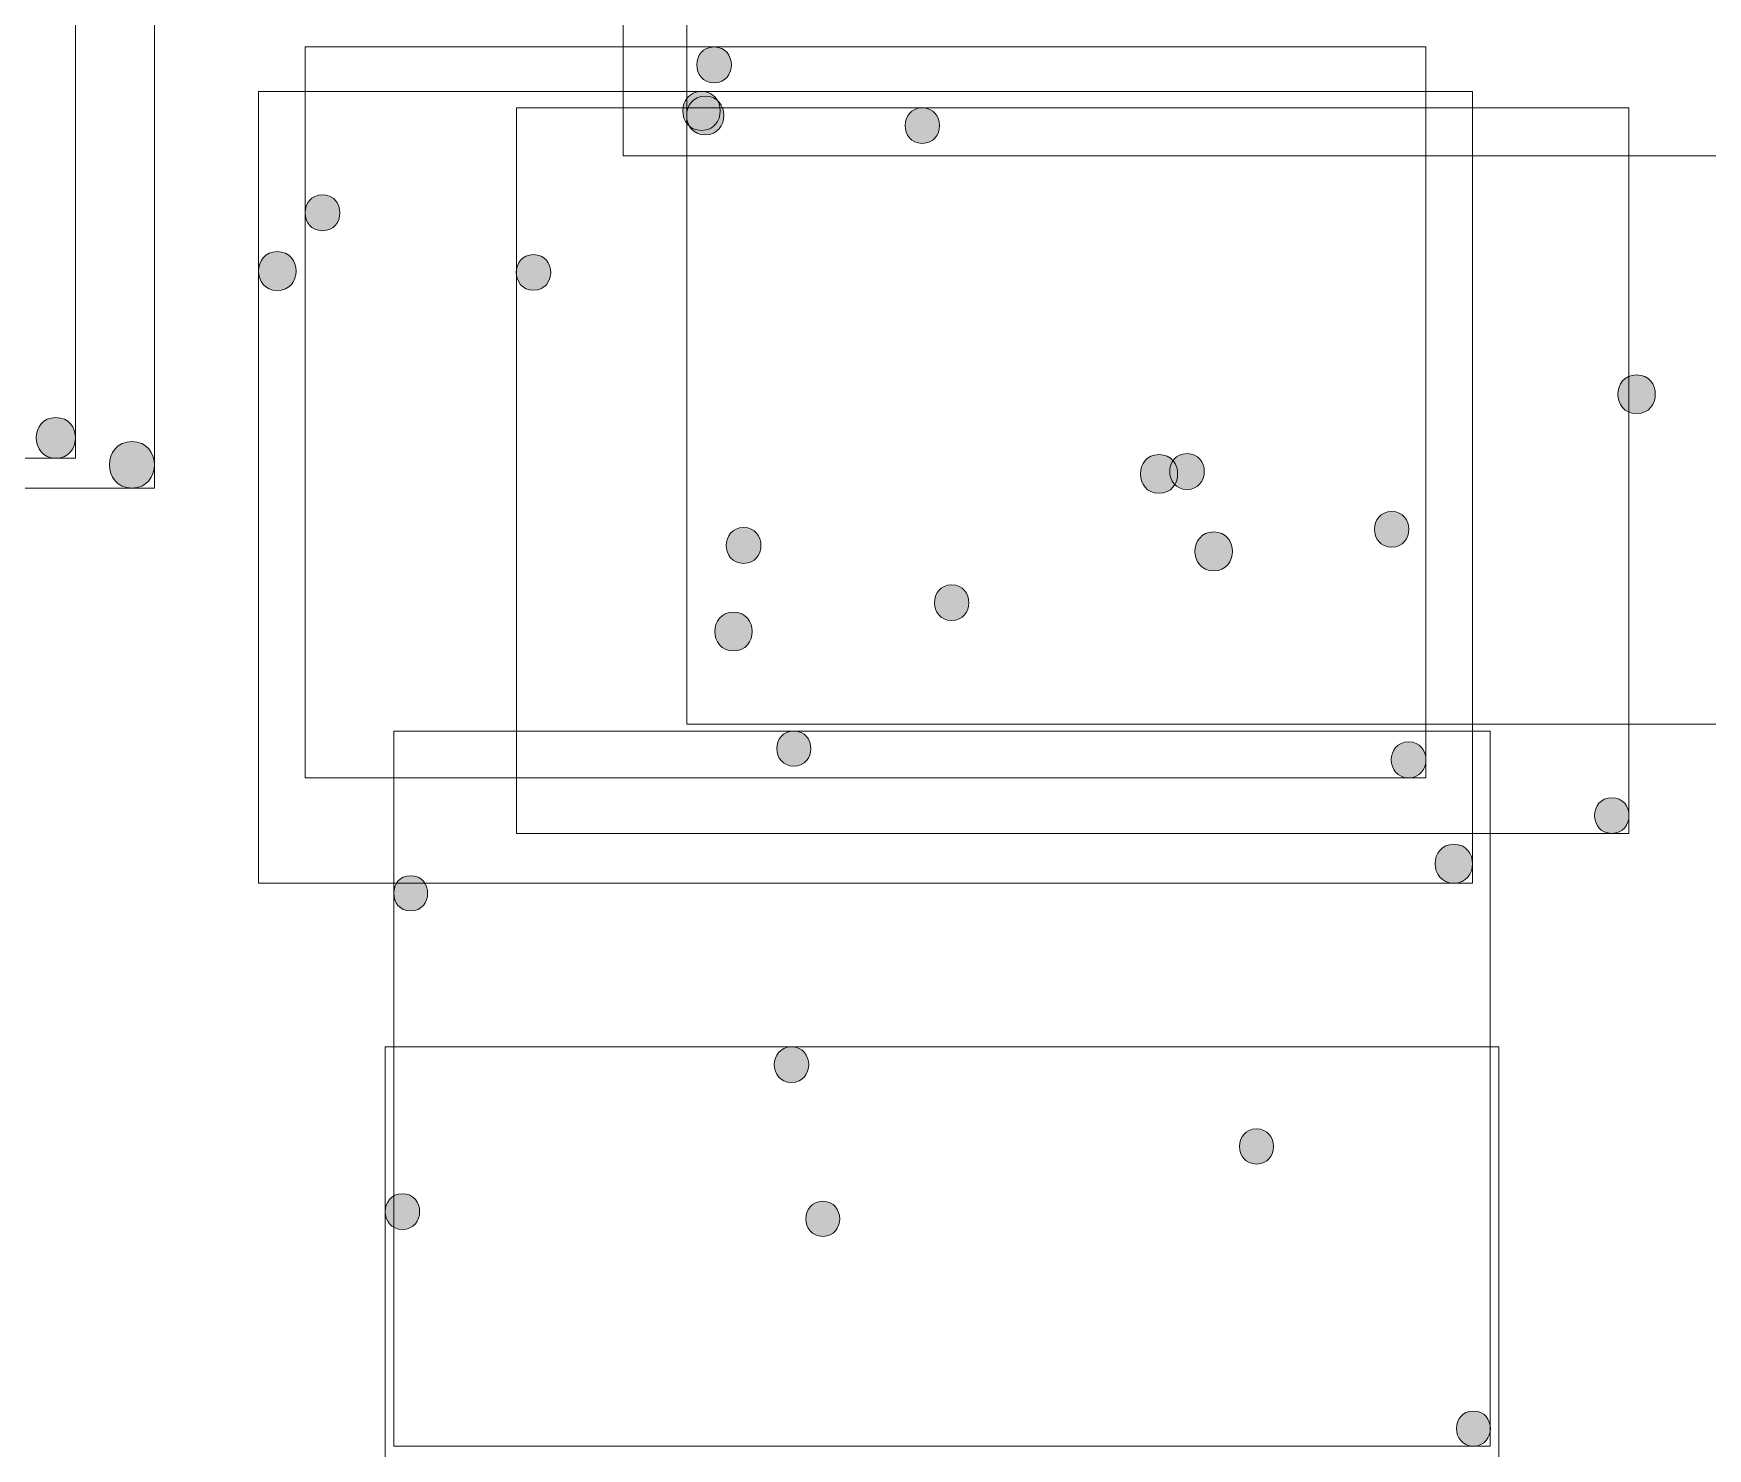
# Model space of a CAD drawing. Header units: inches. Extents: x -261 to 1116, y -954 to 202.
# Drawn here: x 347.2 to 550.3, y -671.4 to -499.8 of the extents above; entities that cross this region are included whole.
import ezdxf

# ---------------------------------------------------------------- set-up
doc = ezdxf.new("R2010")
doc.units = ezdxf.units.IN
doc.header["$MEASUREMENT"] = 0
doc.layers.add('Layer 1', color=7, linetype='Continuous')

# ---------------------------------------------------------------- blocks, each defined once
blk = doc.blocks.new('block 46')
at = {"layer": 'Layer 1', "true_color": 0x231f20}
h = blk.add_hatch(color=250, dxfattribs=at)
h.dxf.hatch_style = 2
edge = h.paths.add_edge_path()
edge.add_spline(control_points=[(324.27, -509.56), (327.9, -509.56), (327.9, -503.92), (324.27, -503.92), (320.64, -503.92), (320.63, -509.56), (324.27, -509.56), (324.27, -509.56), (324.27, -509.56), (324.27, -509.56)], knot_values=[0, 0, 0, 0, 1, 1, 1, 2, 2, 2, 3, 3, 3, 3], degree=3, periodic=1)
at = {"layer": 'Layer 1', "lineweight": 0}
blk.add_open_spline([(324.27, -509.56), (327.9, -509.56), (327.9, -503.92), (324.27, -503.92), (320.64, -503.92), (320.63, -509.56), (324.27, -509.56), (324.27, -509.56), (324.27, -509.56), (324.27, -509.56)], degree=3, knots=[0, 0, 0, 0, 1, 1, 1, 2, 2, 2, 3, 3, 3, 3], dxfattribs=at)
blk = doc.blocks.new('block 47')
at = {"layer": 'Layer 1', "true_color": 0x231f20}
h = blk.add_hatch(color=250, dxfattribs=at)
h.dxf.hatch_style = 2
edge = h.paths.add_edge_path()
edge.add_spline(control_points=[(359.17, -554.93), (362.8, -554.93), (362.8, -549.29), (359.17, -549.29), (355.54, -549.29), (355.53, -554.93), (359.17, -554.93), (359.17, -554.93), (359.17, -554.93), (359.17, -554.93)], knot_values=[0, 0, 0, 0, 1, 1, 1, 2, 2, 2, 3, 3, 3, 3], degree=3, periodic=1)
at = {"layer": 'Layer 1', "lineweight": 0}
blk.add_open_spline([(359.17, -554.93), (362.8, -554.93), (362.8, -549.29), (359.17, -549.29), (355.54, -549.29), (355.53, -554.93), (359.17, -554.93), (359.17, -554.93), (359.17, -554.93), (359.17, -554.93)], degree=3, knots=[0, 0, 0, 0, 1, 1, 1, 2, 2, 2, 3, 3, 3, 3], dxfattribs=at)
blk = doc.blocks.new('block 48')
at = {"layer": 'Layer 1', "true_color": 0x231f20}
h = blk.add_hatch(color=250, dxfattribs=at)
h.dxf.hatch_style = 2
edge = h.paths.add_edge_path()
edge.add_spline(control_points=[(254.46, -521.2), (258.1, -521.2), (258.1, -515.55), (254.46, -515.55), (250.83, -515.55), (250.83, -521.2), (254.46, -521.2), (254.46, -521.2), (254.46, -521.2), (254.46, -521.2)], knot_values=[0, 0, 0, 0, 1, 1, 1, 2, 2, 2, 3, 3, 3, 3], degree=3, periodic=1)
at = {"layer": 'Layer 1', "lineweight": 0}
blk.add_open_spline([(254.46, -521.2), (258.1, -521.2), (258.1, -515.55), (254.46, -515.55), (250.83, -515.55), (250.83, -521.2), (254.46, -521.2), (254.46, -521.2), (254.46, -521.2), (254.46, -521.2)], degree=3, knots=[0, 0, 0, 0, 1, 1, 1, 2, 2, 2, 3, 3, 3, 3], dxfattribs=at)
blk = doc.blocks.new('block 49')
at = {"layer": 'Layer 1', "true_color": 0x231f20}
h = blk.add_hatch(color=250, dxfattribs=at)
h.dxf.hatch_style = 2
edge = h.paths.add_edge_path()
edge.add_spline(control_points=[(249.81, -445.58), (253.44, -445.58), (253.45, -439.94), (249.81, -439.94), (246.18, -439.94), (246.17, -445.58), (249.81, -445.58), (249.81, -445.58), (249.81, -445.58), (249.81, -445.58)], knot_values=[0, 0, 0, 0, 1, 1, 1, 2, 2, 2, 3, 3, 3, 3], degree=3, periodic=1)
at = {"layer": 'Layer 1', "lineweight": 0}
blk.add_open_spline([(249.81, -445.58), (253.44, -445.58), (253.45, -439.94), (249.81, -439.94), (246.18, -439.94), (246.17, -445.58), (249.81, -445.58), (249.81, -445.58), (249.81, -445.58), (249.81, -445.58)], degree=3, knots=[0, 0, 0, 0, 1, 1, 1, 2, 2, 2, 3, 3, 3, 3], dxfattribs=at)
blk = doc.blocks.new('block 50')
at = {"layer": 'Layer 1', "true_color": 0x231f20}
h = blk.add_hatch(color=250, dxfattribs=at)
h.dxf.hatch_style = 2
edge = h.paths.add_edge_path()
edge.add_spline(control_points=[(188.15, -468.84), (191.78, -468.84), (191.79, -463.2), (188.15, -463.2), (184.52, -463.2), (184.52, -468.84), (188.15, -468.84), (188.15, -468.84), (188.15, -468.84), (188.15, -468.84)], knot_values=[0, 0, 0, 0, 1, 1, 1, 2, 2, 2, 3, 3, 3, 3], degree=3, periodic=1)
at = {"layer": 'Layer 1', "lineweight": 0}
blk.add_open_spline([(188.15, -468.84), (191.78, -468.84), (191.79, -463.2), (188.15, -463.2), (184.52, -463.2), (184.52, -468.84), (188.15, -468.84), (188.15, -468.84), (188.15, -468.84), (188.15, -468.84)], degree=3, knots=[0, 0, 0, 0, 1, 1, 1, 2, 2, 2, 3, 3, 3, 3], dxfattribs=at)
blk = doc.blocks.new('block 45')
at = {"layer": 'Layer 1', "lineweight": 0}
blk.add_lwpolyline([(185.43, -554.93), (361.89, -554.93), (361.89, -439.94), (185.43, -439.94), (185.43, -554.93)], dxfattribs=at)
at = {"layer": 'Layer 1'}
for name in ['block 49', 'block 50', 'block 46', 'block 48', 'block 47']:
    blk.add_blockref(name, (0, 0), dxfattribs=at)
blk = doc.blocks.new('block 193')
at = {"layer": 'Layer 1', "true_color": 0x231f20}
h = blk.add_hatch(color=250, dxfattribs=at)
h.dxf.hatch_style = 2
edge = h.paths.add_edge_path()
edge.add_spline(control_points=[(512.03, -562.09), (514.81, -562.09), (514.81, -557.77), (512.03, -557.77), (509.25, -557.77), (509.25, -562.09), (512.03, -562.09), (512.03, -562.09), (512.03, -562.09), (512.03, -562.09)], knot_values=[0, 0, 0, 0, 1, 1, 1, 2, 2, 2, 3, 3, 3, 3], degree=3, periodic=1)
at = {"layer": 'Layer 1', "lineweight": 0}
blk.add_open_spline([(512.03, -562.09), (514.81, -562.09), (514.81, -557.77), (512.03, -557.77), (509.25, -557.77), (509.25, -562.09), (512.03, -562.09), (512.03, -562.09), (512.03, -562.09), (512.03, -562.09)], degree=3, knots=[0, 0, 0, 0, 1, 1, 1, 2, 2, 2, 3, 3, 3, 3], dxfattribs=at)
blk = doc.blocks.new('block 194')
at = {"layer": 'Layer 1', "true_color": 0x231f20}
h = blk.add_hatch(color=250, dxfattribs=at)
h.dxf.hatch_style = 2
edge = h.paths.add_edge_path()
edge.add_spline(control_points=[(538.73, -596.8), (541.51, -596.8), (541.52, -592.48), (538.73, -592.48), (535.96, -592.48), (535.95, -596.8), (538.73, -596.8), (538.73, -596.8), (538.73, -596.8), (538.73, -596.8)], knot_values=[0, 0, 0, 0, 1, 1, 1, 2, 2, 2, 3, 3, 3, 3], degree=3, periodic=1)
at = {"layer": 'Layer 1', "lineweight": 0}
blk.add_open_spline([(538.73, -596.8), (541.51, -596.8), (541.52, -592.48), (538.73, -592.48), (535.96, -592.48), (535.95, -596.8), (538.73, -596.8), (538.73, -596.8), (538.73, -596.8), (538.73, -596.8)], degree=3, knots=[0, 0, 0, 0, 1, 1, 1, 2, 2, 2, 3, 3, 3, 3], dxfattribs=at)
blk = doc.blocks.new('block 195')
at = {"layer": 'Layer 1', "true_color": 0x231f20}
h = blk.add_hatch(color=250, dxfattribs=at)
h.dxf.hatch_style = 2
edge = h.paths.add_edge_path()
edge.add_spline(control_points=[(458.63, -570.99), (461.4, -570.99), (461.41, -566.67), (458.63, -566.67), (455.85, -566.67), (455.84, -570.99), (458.63, -570.99), (458.63, -570.99), (458.63, -570.99), (458.63, -570.99)], knot_values=[0, 0, 0, 0, 1, 1, 1, 2, 2, 2, 3, 3, 3, 3], degree=3, periodic=1)
at = {"layer": 'Layer 1', "lineweight": 0}
blk.add_open_spline([(458.63, -570.99), (461.4, -570.99), (461.41, -566.67), (458.63, -566.67), (455.85, -566.67), (455.84, -570.99), (458.63, -570.99), (458.63, -570.99), (458.63, -570.99), (458.63, -570.99)], degree=3, knots=[0, 0, 0, 0, 1, 1, 1, 2, 2, 2, 3, 3, 3, 3], dxfattribs=at)
blk = doc.blocks.new('block 196')
at = {"layer": 'Layer 1', "true_color": 0x231f20}
h = blk.add_hatch(color=250, dxfattribs=at)
h.dxf.hatch_style = 2
edge = h.paths.add_edge_path()
edge.add_spline(control_points=[(455.07, -513.13), (457.84, -513.13), (457.85, -508.82), (455.07, -508.82), (452.29, -508.82), (452.28, -513.13), (455.07, -513.13), (455.07, -513.13), (455.07, -513.13), (455.07, -513.13)], knot_values=[0, 0, 0, 0, 1, 1, 1, 2, 2, 2, 3, 3, 3, 3], degree=3, periodic=1)
at = {"layer": 'Layer 1', "lineweight": 0}
blk.add_open_spline([(455.07, -513.13), (457.84, -513.13), (457.85, -508.82), (455.07, -508.82), (452.29, -508.82), (452.28, -513.13), (455.07, -513.13), (455.07, -513.13), (455.07, -513.13), (455.07, -513.13)], degree=3, knots=[0, 0, 0, 0, 1, 1, 1, 2, 2, 2, 3, 3, 3, 3], dxfattribs=at)
blk = doc.blocks.new('block 197')
at = {"layer": 'Layer 1', "true_color": 0x231f20}
h = blk.add_hatch(color=250, dxfattribs=at)
h.dxf.hatch_style = 2
edge = h.paths.add_edge_path()
edge.add_spline(control_points=[(407.89, -530.94), (410.67, -530.94), (410.68, -526.62), (407.89, -526.62), (405.12, -526.62), (405.11, -530.94), (407.89, -530.94), (407.89, -530.94), (407.89, -530.94), (407.89, -530.94)], knot_values=[0, 0, 0, 0, 1, 1, 1, 2, 2, 2, 3, 3, 3, 3], degree=3, periodic=1)
at = {"layer": 'Layer 1', "lineweight": 0}
blk.add_open_spline([(407.89, -530.94), (410.67, -530.94), (410.68, -526.62), (407.89, -526.62), (405.12, -526.62), (405.11, -530.94), (407.89, -530.94), (407.89, -530.94), (407.89, -530.94), (407.89, -530.94)], degree=3, knots=[0, 0, 0, 0, 1, 1, 1, 2, 2, 2, 3, 3, 3, 3], dxfattribs=at)
blk = doc.blocks.new('block 262')
at = {"layer": 'Layer 1', "true_color": 0x231f20}
h = blk.add_hatch(color=250, dxfattribs=at)
h.dxf.hatch_style = 2
edge = h.paths.add_edge_path()
edge.add_spline(control_points=[(319.51, -511.74), (322.67, -511.74), (322.68, -506.82), (319.51, -506.82), (316.34, -506.82), (316.34, -511.74), (319.51, -511.74), (319.51, -511.74), (319.51, -511.74), (319.51, -511.74)], knot_values=[0, 0, 0, 0, 1, 1, 1, 2, 2, 2, 3, 3, 3, 3], degree=3, periodic=1)
at = {"layer": 'Layer 1', "lineweight": 0}
blk.add_open_spline([(319.51, -511.74), (322.67, -511.74), (322.68, -506.82), (319.51, -506.82), (316.34, -506.82), (316.34, -511.74), (319.51, -511.74), (319.51, -511.74), (319.51, -511.74), (319.51, -511.74)], degree=3, knots=[0, 0, 0, 0, 1, 1, 1, 2, 2, 2, 3, 3, 3, 3], dxfattribs=at)
blk = doc.blocks.new('block 263')
at = {"layer": 'Layer 1', "true_color": 0x231f20}
h = blk.add_hatch(color=250, dxfattribs=at)
h.dxf.hatch_style = 2
edge = h.paths.add_edge_path()
edge.add_spline(control_points=[(349.94, -551.3), (353.1, -551.3), (353.11, -546.38), (349.94, -546.38), (346.77, -546.38), (346.76, -551.3), (349.94, -551.3), (349.94, -551.3), (349.94, -551.3), (349.94, -551.3)], knot_values=[0, 0, 0, 0, 1, 1, 1, 2, 2, 2, 3, 3, 3, 3], degree=3, periodic=1)
at = {"layer": 'Layer 1', "lineweight": 0}
blk.add_open_spline([(349.94, -551.3), (353.1, -551.3), (353.11, -546.38), (349.94, -546.38), (346.77, -546.38), (346.76, -551.3), (349.94, -551.3), (349.94, -551.3), (349.94, -551.3), (349.94, -551.3)], degree=3, knots=[0, 0, 0, 0, 1, 1, 1, 2, 2, 2, 3, 3, 3, 3], dxfattribs=at)
blk = doc.blocks.new('block 264')
at = {"layer": 'Layer 1', "true_color": 0x231f20}
h = blk.add_hatch(color=250, dxfattribs=at)
h.dxf.hatch_style = 2
edge = h.paths.add_edge_path()
edge.add_spline(control_points=[(258.65, -521.89), (261.81, -521.89), (261.82, -516.97), (258.65, -516.97), (255.48, -516.97), (255.48, -521.89), (258.65, -521.89), (258.65, -521.89), (258.65, -521.89), (258.65, -521.89)], knot_values=[0, 0, 0, 0, 1, 1, 1, 2, 2, 2, 3, 3, 3, 3], degree=3, periodic=1)
at = {"layer": 'Layer 1', "lineweight": 0}
blk.add_open_spline([(258.65, -521.89), (261.81, -521.89), (261.82, -516.97), (258.65, -516.97), (255.48, -516.97), (255.48, -521.89), (258.65, -521.89), (258.65, -521.89), (258.65, -521.89), (258.65, -521.89)], degree=3, knots=[0, 0, 0, 0, 1, 1, 1, 2, 2, 2, 3, 3, 3, 3], dxfattribs=at)
blk = doc.blocks.new('block 265')
at = {"layer": 'Layer 1', "true_color": 0x231f20}
h = blk.add_hatch(color=250, dxfattribs=at)
h.dxf.hatch_style = 2
edge = h.paths.add_edge_path()
edge.add_spline(control_points=[(254.59, -455.96), (257.75, -455.96), (257.76, -451.04), (254.59, -451.04), (251.42, -451.04), (251.42, -455.96), (254.59, -455.96), (254.59, -455.96), (254.59, -455.96), (254.59, -455.96)], knot_values=[0, 0, 0, 0, 1, 1, 1, 2, 2, 2, 3, 3, 3, 3], degree=3, periodic=1)
at = {"layer": 'Layer 1', "lineweight": 0}
blk.add_open_spline([(254.59, -455.96), (257.75, -455.96), (257.76, -451.04), (254.59, -451.04), (251.42, -451.04), (251.42, -455.96), (254.59, -455.96), (254.59, -455.96), (254.59, -455.96), (254.59, -455.96)], degree=3, knots=[0, 0, 0, 0, 1, 1, 1, 2, 2, 2, 3, 3, 3, 3], dxfattribs=at)
blk = doc.blocks.new('block 266')
at = {"layer": 'Layer 1', "true_color": 0x231f20}
h = blk.add_hatch(color=250, dxfattribs=at)
h.dxf.hatch_style = 2
edge = h.paths.add_edge_path()
edge.add_spline(control_points=[(200.83, -476.24), (204, -476.24), (204, -471.32), (200.83, -471.32), (197.67, -471.32), (197.66, -476.24), (200.83, -476.24), (200.83, -476.24), (200.83, -476.24), (200.83, -476.24)], knot_values=[0, 0, 0, 0, 1, 1, 1, 2, 2, 2, 3, 3, 3, 3], degree=3, periodic=1)
at = {"layer": 'Layer 1', "lineweight": 0}
blk.add_open_spline([(200.83, -476.24), (204, -476.24), (204, -471.32), (200.83, -471.32), (197.67, -471.32), (197.66, -476.24), (200.83, -476.24), (200.83, -476.24), (200.83, -476.24), (200.83, -476.24)], degree=3, knots=[0, 0, 0, 0, 1, 1, 1, 2, 2, 2, 3, 3, 3, 3], dxfattribs=at)
blk = doc.blocks.new('block 261')
at = {"layer": 'Layer 1', "lineweight": 0}
blk.add_lwpolyline([(198.45, -551.3), (352.31, -551.3), (352.31, -451.04), (198.45, -451.04), (198.45, -551.3)], dxfattribs=at)
at = {"layer": 'Layer 1'}
for name in ['block 265', 'block 266', 'block 262', 'block 264', 'block 263']:
    blk.add_blockref(name, (0, 0), dxfattribs=at)
blk = doc.blocks.new('block 292')
at = {"layer": 'Layer 1', "true_color": 0x231f20}
h = blk.add_hatch(color=250, dxfattribs=at)
h.dxf.hatch_style = 2
edge = h.paths.add_edge_path()
edge.add_spline(control_points=[(490.43, -564.96), (493.46, -564.96), (493.47, -560.25), (490.43, -560.25), (487.4, -560.25), (487.4, -564.96), (490.43, -564.96), (490.43, -564.96), (490.43, -564.96), (490.43, -564.96)], knot_values=[0, 0, 0, 0, 1, 1, 1, 2, 2, 2, 3, 3, 3, 3], degree=3, periodic=1)
at = {"layer": 'Layer 1', "lineweight": 0}
blk.add_open_spline([(490.43, -564.96), (493.46, -564.96), (493.47, -560.25), (490.43, -560.25), (487.4, -560.25), (487.4, -564.96), (490.43, -564.96), (490.43, -564.96), (490.43, -564.96), (490.43, -564.96)], degree=3, knots=[0, 0, 0, 0, 1, 1, 1, 2, 2, 2, 3, 3, 3, 3], dxfattribs=at)
blk = doc.blocks.new('block 293')
at = {"layer": 'Layer 1', "true_color": 0x231f20}
h = blk.add_hatch(color=250, dxfattribs=at)
h.dxf.hatch_style = 2
edge = h.paths.add_edge_path()
edge.add_spline(control_points=[(519.57, -602.84), (522.6, -602.84), (522.6, -598.13), (519.57, -598.13), (516.54, -598.13), (516.53, -602.84), (519.57, -602.84), (519.57, -602.84), (519.57, -602.84), (519.57, -602.84)], knot_values=[0, 0, 0, 0, 1, 1, 1, 2, 2, 2, 3, 3, 3, 3], degree=3, periodic=1)
at = {"layer": 'Layer 1', "lineweight": 0}
blk.add_open_spline([(519.57, -602.84), (522.6, -602.84), (522.6, -598.13), (519.57, -598.13), (516.54, -598.13), (516.53, -602.84), (519.57, -602.84), (519.57, -602.84), (519.57, -602.84), (519.57, -602.84)], degree=3, knots=[0, 0, 0, 0, 1, 1, 1, 2, 2, 2, 3, 3, 3, 3], dxfattribs=at)
blk = doc.blocks.new('block 294')
at = {"layer": 'Layer 1', "true_color": 0x231f20}
h = blk.add_hatch(color=250, dxfattribs=at)
h.dxf.hatch_style = 2
edge = h.paths.add_edge_path()
edge.add_spline(control_points=[(432.16, -574.68), (435.19, -574.68), (435.2, -569.97), (432.16, -569.97), (429.13, -569.97), (429.13, -574.68), (432.16, -574.68), (432.16, -574.68), (432.16, -574.68), (432.16, -574.68)], knot_values=[0, 0, 0, 0, 1, 1, 1, 2, 2, 2, 3, 3, 3, 3], degree=3, periodic=1)
at = {"layer": 'Layer 1', "lineweight": 0}
blk.add_open_spline([(432.16, -574.68), (435.19, -574.68), (435.2, -569.97), (432.16, -569.97), (429.13, -569.97), (429.13, -574.68), (432.16, -574.68), (432.16, -574.68), (432.16, -574.68), (432.16, -574.68)], degree=3, knots=[0, 0, 0, 0, 1, 1, 1, 2, 2, 2, 3, 3, 3, 3], dxfattribs=at)
blk = doc.blocks.new('block 295')
at = {"layer": 'Layer 1', "true_color": 0x231f20}
h = blk.add_hatch(color=250, dxfattribs=at)
h.dxf.hatch_style = 2
edge = h.paths.add_edge_path()
edge.add_spline(control_points=[(428.28, -511.55), (431.31, -511.55), (431.31, -506.84), (428.28, -506.84), (425.25, -506.84), (425.24, -511.55), (428.28, -511.55), (428.28, -511.55), (428.28, -511.55), (428.28, -511.55)], knot_values=[0, 0, 0, 0, 1, 1, 1, 2, 2, 2, 3, 3, 3, 3], degree=3, periodic=1)
at = {"layer": 'Layer 1', "lineweight": 0}
blk.add_open_spline([(428.28, -511.55), (431.31, -511.55), (431.31, -506.84), (428.28, -506.84), (425.25, -506.84), (425.24, -511.55), (428.28, -511.55), (428.28, -511.55), (428.28, -511.55), (428.28, -511.55)], degree=3, knots=[0, 0, 0, 0, 1, 1, 1, 2, 2, 2, 3, 3, 3, 3], dxfattribs=at)
blk = doc.blocks.new('block 296')
at = {"layer": 'Layer 1', "true_color": 0x231f20}
h = blk.add_hatch(color=250, dxfattribs=at)
h.dxf.hatch_style = 2
edge = h.paths.add_edge_path()
edge.add_spline(control_points=[(376.8, -530.97), (379.84, -530.97), (379.84, -526.26), (376.8, -526.26), (373.77, -526.26), (373.77, -530.97), (376.8, -530.97), (376.8, -530.97), (376.8, -530.97), (376.8, -530.97)], knot_values=[0, 0, 0, 0, 1, 1, 1, 2, 2, 2, 3, 3, 3, 3], degree=3, periodic=1)
at = {"layer": 'Layer 1', "lineweight": 0}
blk.add_open_spline([(376.8, -530.97), (379.84, -530.97), (379.84, -526.26), (376.8, -526.26), (373.77, -526.26), (373.77, -530.97), (376.8, -530.97), (376.8, -530.97), (376.8, -530.97), (376.8, -530.97)], degree=3, knots=[0, 0, 0, 0, 1, 1, 1, 2, 2, 2, 3, 3, 3, 3], dxfattribs=at)
blk = doc.blocks.new('block 297')
at = {"layer": 'Layer 1', "true_color": 0x231f20}
h = blk.add_hatch(color=250, dxfattribs=at)
h.dxf.hatch_style = 2
edge = h.paths.add_edge_path()
edge.add_spline(control_points=[(487.19, -555.1), (489.98, -555.1), (489.99, -550.75), (487.19, -550.75), (484.39, -550.75), (484.38, -555.1), (487.19, -555.1), (487.19, -555.1), (487.19, -555.1), (487.19, -555.1)], knot_values=[0, 0, 0, 0, 1, 1, 1, 2, 2, 2, 3, 3, 3, 3], degree=3, periodic=1)
at = {"layer": 'Layer 1', "lineweight": 0}
blk.add_open_spline([(487.19, -555.1), (489.98, -555.1), (489.99, -550.75), (487.19, -550.75), (484.39, -550.75), (484.38, -555.1), (487.19, -555.1), (487.19, -555.1), (487.19, -555.1), (487.19, -555.1)], degree=3, knots=[0, 0, 0, 0, 1, 1, 1, 2, 2, 2, 3, 3, 3, 3], dxfattribs=at)
blk = doc.blocks.new('block 298')
at = {"layer": 'Layer 1', "true_color": 0x231f20}
h = blk.add_hatch(color=250, dxfattribs=at)
h.dxf.hatch_style = 2
edge = h.paths.add_edge_path()
edge.add_spline(control_points=[(514.08, -590.06), (516.88, -590.06), (516.89, -585.71), (514.08, -585.71), (511.28, -585.71), (511.28, -590.06), (514.08, -590.06), (514.08, -590.06), (514.08, -590.06), (514.08, -590.06)], knot_values=[0, 0, 0, 0, 1, 1, 1, 2, 2, 2, 3, 3, 3, 3], degree=3, periodic=1)
at = {"layer": 'Layer 1', "lineweight": 0}
blk.add_open_spline([(514.08, -590.06), (516.88, -590.06), (516.89, -585.71), (514.08, -585.71), (511.28, -585.71), (511.28, -590.06), (514.08, -590.06), (514.08, -590.06), (514.08, -590.06), (514.08, -590.06)], degree=3, knots=[0, 0, 0, 0, 1, 1, 1, 2, 2, 2, 3, 3, 3, 3], dxfattribs=at)
blk = doc.blocks.new('block 299')
at = {"layer": 'Layer 1', "true_color": 0x231f20}
h = blk.add_hatch(color=250, dxfattribs=at)
h.dxf.hatch_style = 2
edge = h.paths.add_edge_path()
edge.add_spline(control_points=[(433.39, -564.06), (436.19, -564.06), (436.19, -559.71), (433.39, -559.71), (430.59, -559.71), (430.59, -564.06), (433.39, -564.06), (433.39, -564.06), (433.39, -564.06), (433.39, -564.06)], knot_values=[0, 0, 0, 0, 1, 1, 1, 2, 2, 2, 3, 3, 3, 3], degree=3, periodic=1)
at = {"layer": 'Layer 1', "lineweight": 0}
blk.add_open_spline([(433.39, -564.06), (436.19, -564.06), (436.19, -559.71), (433.39, -559.71), (430.59, -559.71), (430.59, -564.06), (433.39, -564.06), (433.39, -564.06), (433.39, -564.06), (433.39, -564.06)], degree=3, knots=[0, 0, 0, 0, 1, 1, 1, 2, 2, 2, 3, 3, 3, 3], dxfattribs=at)
blk = doc.blocks.new('block 300')
at = {"layer": 'Layer 1', "true_color": 0x231f20}
h = blk.add_hatch(color=250, dxfattribs=at)
h.dxf.hatch_style = 2
edge = h.paths.add_edge_path()
edge.add_spline(control_points=[(429.81, -505.79), (432.6, -505.79), (432.61, -501.44), (429.81, -501.44), (427.01, -501.44), (427, -505.79), (429.81, -505.79), (429.81, -505.79), (429.81, -505.79), (429.81, -505.79)], knot_values=[0, 0, 0, 0, 1, 1, 1, 2, 2, 2, 3, 3, 3, 3], degree=3, periodic=1)
at = {"layer": 'Layer 1', "lineweight": 0}
blk.add_open_spline([(429.81, -505.79), (432.6, -505.79), (432.61, -501.44), (429.81, -501.44), (427.01, -501.44), (427, -505.79), (429.81, -505.79), (429.81, -505.79), (429.81, -505.79), (429.81, -505.79)], degree=3, knots=[0, 0, 0, 0, 1, 1, 1, 2, 2, 2, 3, 3, 3, 3], dxfattribs=at)
blk = doc.blocks.new('block 301')
at = {"layer": 'Layer 1', "true_color": 0x231f20}
h = blk.add_hatch(color=250, dxfattribs=at)
h.dxf.hatch_style = 2
edge = h.paths.add_edge_path()
edge.add_spline(control_points=[(382.29, -523.72), (385.09, -523.72), (385.09, -519.37), (382.29, -519.37), (379.49, -519.37), (379.49, -523.72), (382.29, -523.72), (382.29, -523.72), (382.29, -523.72), (382.29, -523.72)], knot_values=[0, 0, 0, 0, 1, 1, 1, 2, 2, 2, 3, 3, 3, 3], degree=3, periodic=1)
at = {"layer": 'Layer 1', "lineweight": 0}
blk.add_open_spline([(382.29, -523.72), (385.09, -523.72), (385.09, -519.37), (382.29, -519.37), (379.49, -519.37), (379.49, -523.72), (382.29, -523.72), (382.29, -523.72), (382.29, -523.72), (382.29, -523.72)], degree=3, knots=[0, 0, 0, 0, 1, 1, 1, 2, 2, 2, 3, 3, 3, 3], dxfattribs=at)
blk = doc.blocks.new('block 374')
at = {"layer": 'Layer 1', "true_color": 0x231f20}
h = blk.add_hatch(color=250, dxfattribs=at)
h.dxf.hatch_style = 2
edge = h.paths.add_edge_path()
edge.add_spline(control_points=[(541.75, -545.9), (544.76, -545.9), (544.77, -541.21), (541.75, -541.21), (538.73, -541.21), (538.73, -545.9), (541.75, -545.9), (541.75, -545.9), (541.75, -545.9), (541.75, -545.9)], knot_values=[0, 0, 0, 0, 1, 1, 1, 2, 2, 2, 3, 3, 3, 3], degree=3, periodic=1)
at = {"layer": 'Layer 1', "lineweight": 0}
blk.add_open_spline([(541.75, -545.9), (544.76, -545.9), (544.77, -541.21), (541.75, -541.21), (538.73, -541.21), (538.73, -545.9), (541.75, -545.9), (541.75, -545.9), (541.75, -545.9), (541.75, -545.9)], degree=3, knots=[0, 0, 0, 0, 1, 1, 1, 2, 2, 2, 3, 3, 3, 3], dxfattribs=at)
blk = doc.blocks.new('block 376')
at = {"layer": 'Layer 1', "true_color": 0x231f20}
h = blk.add_hatch(color=250, dxfattribs=at)
h.dxf.hatch_style = 2
edge = h.paths.add_edge_path()
edge.add_spline(control_points=[(483.79, -555.56), (486.81, -555.56), (486.81, -550.87), (483.79, -550.87), (480.78, -550.87), (480.78, -555.56), (483.79, -555.56), (483.79, -555.56), (483.79, -555.56), (483.79, -555.56)], knot_values=[0, 0, 0, 0, 1, 1, 1, 2, 2, 2, 3, 3, 3, 3], degree=3, periodic=1)
at = {"layer": 'Layer 1', "lineweight": 0}
blk.add_open_spline([(483.79, -555.56), (486.81, -555.56), (486.81, -550.87), (483.79, -550.87), (480.78, -550.87), (480.78, -555.56), (483.79, -555.56), (483.79, -555.56), (483.79, -555.56), (483.79, -555.56)], degree=3, knots=[0, 0, 0, 0, 1, 1, 1, 2, 2, 2, 3, 3, 3, 3], dxfattribs=at)
blk = doc.blocks.new('block 378')
at = {"layer": 'Layer 1', "true_color": 0x231f20}
h = blk.add_hatch(color=250, dxfattribs=at)
h.dxf.hatch_style = 2
edge = h.paths.add_edge_path()
edge.add_spline(control_points=[(428.74, -512.09), (431.75, -512.09), (431.76, -507.41), (428.74, -507.41), (425.73, -507.41), (425.72, -512.09), (428.74, -512.09), (428.74, -512.09), (428.74, -512.09), (428.74, -512.09)], knot_values=[0, 0, 0, 0, 1, 1, 1, 2, 2, 2, 3, 3, 3, 3], degree=3, periodic=1)
at = {"layer": 'Layer 1', "lineweight": 0}
blk.add_open_spline([(428.74, -512.09), (431.75, -512.09), (431.76, -507.41), (428.74, -507.41), (425.73, -507.41), (425.72, -512.09), (428.74, -512.09), (428.74, -512.09), (428.74, -512.09), (428.74, -512.09)], degree=3, knots=[0, 0, 0, 0, 1, 1, 1, 2, 2, 2, 3, 3, 3, 3], dxfattribs=at)
blk = doc.blocks.new('block 392')
at = {"layer": 'Layer 1', "true_color": 0x231f20}
h = blk.add_hatch(color=250, dxfattribs=at)
h.dxf.hatch_style = 2
edge = h.paths.add_edge_path()
edge.add_spline(control_points=[(439.2, -627.01), (441.98, -627.01), (441.99, -622.69), (439.2, -622.69), (436.42, -622.69), (436.42, -627.01), (439.2, -627.01), (439.2, -627.01), (439.2, -627.01), (439.2, -627.01)], knot_values=[0, 0, 0, 0, 1, 1, 1, 2, 2, 2, 3, 3, 3, 3], degree=3, periodic=1)
at = {"layer": 'Layer 1', "lineweight": 0}
blk.add_open_spline([(439.2, -627.01), (441.98, -627.01), (441.99, -622.69), (439.2, -622.69), (436.42, -622.69), (436.42, -627.01), (439.2, -627.01), (439.2, -627.01), (439.2, -627.01), (439.2, -627.01)], degree=3, knots=[0, 0, 0, 0, 1, 1, 1, 2, 2, 2, 3, 3, 3, 3], dxfattribs=at)
blk = doc.blocks.new('block 393')
at = {"layer": 'Layer 1', "true_color": 0x231f20}
h = blk.add_hatch(color=250, dxfattribs=at)
h.dxf.hatch_style = 2
edge = h.paths.add_edge_path()
edge.add_spline(control_points=[(391.99, -644.83), (394.77, -644.83), (394.78, -640.51), (391.99, -640.51), (389.21, -640.51), (389.21, -644.83), (391.99, -644.83), (391.99, -644.83), (391.99, -644.83), (391.99, -644.83)], knot_values=[0, 0, 0, 0, 1, 1, 1, 2, 2, 2, 3, 3, 3, 3], degree=3, periodic=1)
at = {"layer": 'Layer 1', "lineweight": 0}
blk.add_open_spline([(391.99, -644.83), (394.77, -644.83), (394.78, -640.51), (391.99, -640.51), (389.21, -640.51), (389.21, -644.83), (391.99, -644.83), (391.99, -644.83), (391.99, -644.83), (391.99, -644.83)], degree=3, knots=[0, 0, 0, 0, 1, 1, 1, 2, 2, 2, 3, 3, 3, 3], dxfattribs=at)
blk = doc.blocks.new('block 399')
at = {"layer": 'Layer 1', "true_color": 0x231f20}
h = blk.add_hatch(color=250, dxfattribs=at)
h.dxf.hatch_style = 2
edge = h.paths.add_edge_path()
edge.add_spline(control_points=[(495.62, -636.9), (498.36, -636.9), (498.37, -632.64), (495.62, -632.64), (492.89, -632.64), (492.88, -636.9), (495.62, -636.9), (495.62, -636.9), (495.62, -636.9), (495.62, -636.9)], knot_values=[0, 0, 0, 0, 1, 1, 1, 2, 2, 2, 3, 3, 3, 3], degree=3, periodic=1)
at = {"layer": 'Layer 1', "lineweight": 0}
blk.add_open_spline([(495.62, -636.9), (498.36, -636.9), (498.37, -632.64), (495.62, -632.64), (492.89, -632.64), (492.88, -636.9), (495.62, -636.9), (495.62, -636.9), (495.62, -636.9), (495.62, -636.9)], degree=3, knots=[0, 0, 0, 0, 1, 1, 1, 2, 2, 2, 3, 3, 3, 3], dxfattribs=at)
blk = doc.blocks.new('block 400')
at = {"layer": 'Layer 1', "true_color": 0x231f20}
h = blk.add_hatch(color=250, dxfattribs=at)
h.dxf.hatch_style = 2
edge = h.paths.add_edge_path()
edge.add_spline(control_points=[(521.94, -671.11), (524.68, -671.11), (524.68, -666.86), (521.94, -666.86), (519.2, -666.86), (519.2, -671.11), (521.94, -671.11), (521.94, -671.11), (521.94, -671.11), (521.94, -671.11)], knot_values=[0, 0, 0, 0, 1, 1, 1, 2, 2, 2, 3, 3, 3, 3], degree=3, periodic=1)
at = {"layer": 'Layer 1', "lineweight": 0}
blk.add_open_spline([(521.94, -671.11), (524.68, -671.11), (524.68, -666.86), (521.94, -666.86), (519.2, -666.86), (519.2, -671.11), (521.94, -671.11), (521.94, -671.11), (521.94, -671.11), (521.94, -671.11)], degree=3, knots=[0, 0, 0, 0, 1, 1, 1, 2, 2, 2, 3, 3, 3, 3], dxfattribs=at)
blk = doc.blocks.new('block 401')
at = {"layer": 'Layer 1', "true_color": 0x231f20}
h = blk.add_hatch(color=250, dxfattribs=at)
h.dxf.hatch_style = 2
edge = h.paths.add_edge_path()
edge.add_spline(control_points=[(442.99, -645.67), (445.73, -645.67), (445.73, -641.42), (442.99, -641.42), (440.25, -641.42), (440.25, -645.67), (442.99, -645.67), (442.99, -645.67), (442.99, -645.67), (442.99, -645.67)], knot_values=[0, 0, 0, 0, 1, 1, 1, 2, 2, 2, 3, 3, 3, 3], degree=3, periodic=1)
at = {"layer": 'Layer 1', "lineweight": 0}
blk.add_open_spline([(442.99, -645.67), (445.73, -645.67), (445.73, -641.42), (442.99, -641.42), (440.25, -641.42), (440.25, -645.67), (442.99, -645.67), (442.99, -645.67), (442.99, -645.67), (442.99, -645.67)], degree=3, knots=[0, 0, 0, 0, 1, 1, 1, 2, 2, 2, 3, 3, 3, 3], dxfattribs=at)
blk = doc.blocks.new('block 402')
at = {"layer": 'Layer 1', "true_color": 0x231f20}
h = blk.add_hatch(color=250, dxfattribs=at)
h.dxf.hatch_style = 2
edge = h.paths.add_edge_path()
edge.add_spline(control_points=[(439.48, -588.65), (442.22, -588.65), (442.22, -584.4), (439.48, -584.4), (436.74, -584.4), (436.74, -588.65), (439.48, -588.65), (439.48, -588.65), (439.48, -588.65), (439.48, -588.65)], knot_values=[0, 0, 0, 0, 1, 1, 1, 2, 2, 2, 3, 3, 3, 3], degree=3, periodic=1)
at = {"layer": 'Layer 1', "lineweight": 0}
blk.add_open_spline([(439.48, -588.65), (442.22, -588.65), (442.22, -584.4), (439.48, -584.4), (436.74, -584.4), (436.74, -588.65), (439.48, -588.65), (439.48, -588.65), (439.48, -588.65), (439.48, -588.65)], degree=3, knots=[0, 0, 0, 0, 1, 1, 1, 2, 2, 2, 3, 3, 3, 3], dxfattribs=at)
blk = doc.blocks.new('block 403')
at = {"layer": 'Layer 1', "true_color": 0x231f20}
h = blk.add_hatch(color=250, dxfattribs=at)
h.dxf.hatch_style = 2
edge = h.paths.add_edge_path()
edge.add_spline(control_points=[(392.99, -606.2), (395.73, -606.2), (395.73, -601.94), (392.99, -601.94), (390.25, -601.94), (390.25, -606.2), (392.99, -606.2), (392.99, -606.2), (392.99, -606.2), (392.99, -606.2)], knot_values=[0, 0, 0, 0, 1, 1, 1, 2, 2, 2, 3, 3, 3, 3], degree=3, periodic=1)
at = {"layer": 'Layer 1', "lineweight": 0}
blk.add_open_spline([(392.99, -606.2), (395.73, -606.2), (395.73, -601.94), (392.99, -601.94), (390.25, -601.94), (390.25, -606.2), (392.99, -606.2), (392.99, -606.2), (392.99, -606.2), (392.99, -606.2)], degree=3, knots=[0, 0, 0, 0, 1, 1, 1, 2, 2, 2, 3, 3, 3, 3], dxfattribs=at)

msp = doc.modelspace()

# ---------------------------------------------------------------- linework, layer by layer
at = {"layer": 'Layer 1', "lineweight": 0}
for points in [[(418.77, -514.64), (580.7, -514.64), (580.7, -409.11), (418.77, -409.11), (418.77, -514.64)], [(426.48, -583.57), (572.99, -583.57), (572.99, -488.09), (426.48, -488.09), (426.48, -583.57)], [(380.19, -590.06), (516.18, -590.06), (516.18, -501.44), (380.19, -501.44), (380.19, -590.06)], [(374.53, -602.84), (521.84, -602.84), (521.84, -506.84), (374.53, -506.84), (374.53, -602.84)], [(405.81, -596.8), (540.82, -596.8), (540.82, -508.82), (405.81, -508.82), (405.81, -596.8)], [(390.93, -671.11), (523.99, -671.11), (523.99, -584.4), (390.93, -584.4), (390.93, -671.11)], [(389.9, -710.75), (525.02, -710.75), (525.02, -622.69), (389.9, -622.69), (389.9, -710.75)]]:
    msp.add_lwpolyline(points, dxfattribs=at)

# ---------------------------------------------------------------- block references
at = {"layer": 'Layer 1'}
for name in ['block 45', 'block 261', 'block 300', 'block 295', 'block 378', 'block 196', 'block 301', 'block 296', 'block 197', 'block 374', 'block 376', 'block 297', 'block 193', 'block 299', 'block 292', 'block 195', 'block 294', 'block 402', 'block 298', 'block 194', 'block 293', 'block 403', 'block 392', 'block 399', 'block 393', 'block 401', 'block 400']:
    msp.add_blockref(name, (0, 0), dxfattribs=at)

doc.saveas('drawing.dxf')
